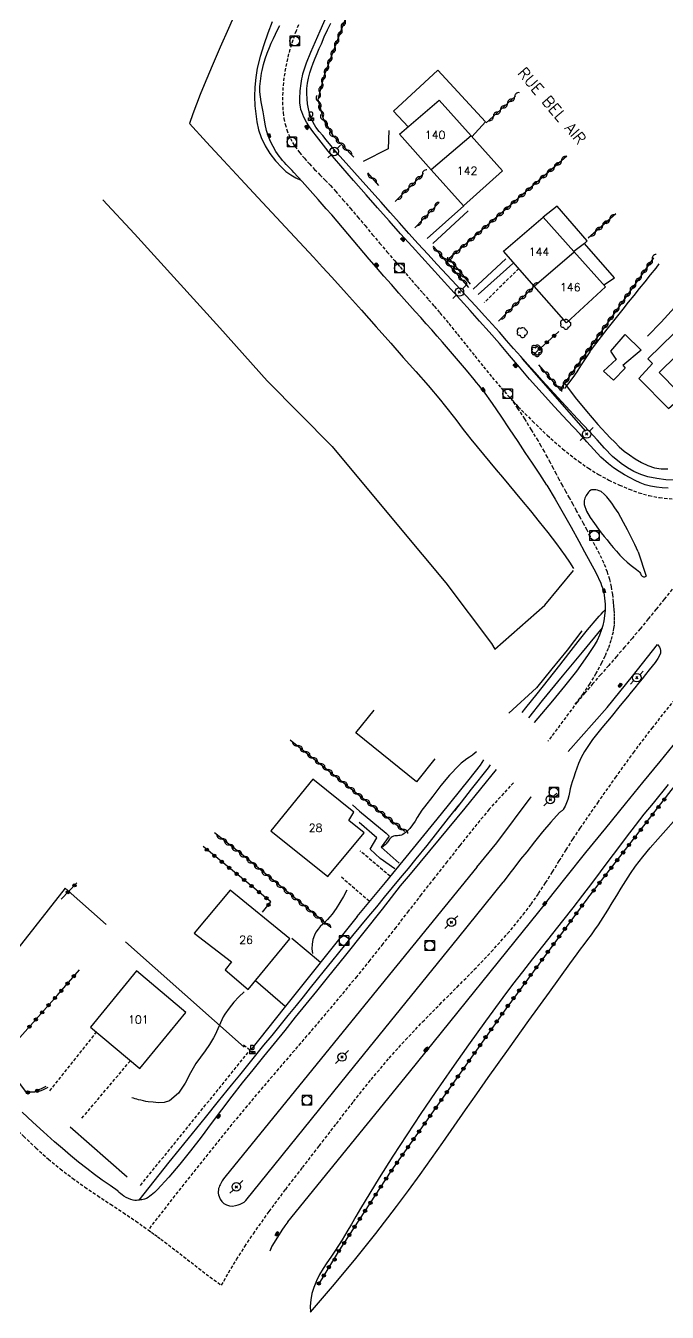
# Model space of a CAD drawing. Header units: millimetres. Extents: x 137000 to 138002, y 152999 to 154002.
# Drawn here: x 137240.4 to 137340.6, y 153391.9 to 153592.9 of the extents above; entities that cross this region are included whole.
import ezdxf
from ezdxf.enums import TextEntityAlignment as Align

# ---------------------------------------------------------------- set-up
doc = ezdxf.new("R2010")
doc.units = ezdxf.units.MM
doc.linetypes.add('DASHED', pattern=[0.75, 0.5, -0.25])
doc.layers.get('0').update_dxf_attribs({"linetype": 'CONTINUOUS'})
for name, color, linetype in [('W0001', 6, 'DASHED'), ('W0008', 7, 'CONTINUOUS'), ('W0014', 7, 'CONTINUOUS'), ('W0015', 2, 'CONTINUOUS'), ('W0017', 7, 'CONTINUOUS'), ('W0101', 7, 'CONTINUOUS'), ('W0104', 1, 'CONTINUOUS'), ('W0112', 1, 'DASHED'), ('W0211', 2, 'CONTINUOUS'), ('W0214', 2, 'CONTINUOUS'), ('W0300', 7, 'CONTINUOUS'), ('W0310', 3, 'CONTINUOUS'), ('W0323', 7, 'CONTINUOUS'), ('W0330', 7, 'CONTINUOUS'), ('W0401', 7, 'CONTINUOUS'), ('W0420', 7, 'CONTINUOUS'), ('W0438', 7, 'CONTINUOUS'), ('W0473', 7, 'CONTINUOUS'), ('W0989', 7, 'CONTINUOUS'), ('W0991', 7, 'CONTINUOUS'), ('W1102', 7, 'CONTINUOUS')]:
    doc.layers.add(name, color=color, linetype=linetype)
doc.styles.get("Standard").update_dxf_attribs({"font": 'romans.shx', "width": 0.85})

# ---------------------------------------------------------------- blocks, each defined once
blk = doc.blocks.new('T401')
for p, q in [((-0.3, 0.3), (0, 0.3)), ((-0.3, -0.25), (-0.3, 0.3)), ((-0.3, 0.15), (0, 0.15)), ((-0.3, 0), (0, 0)), ((0, 0.3), (0, -0.25)), ((-0.3, -0.15), (0, -0.15)), ((-0.3, -0.25), (-0.3, -0.3)), ((-0.3, -0.3), (0, -0.3)), ((0, -0.3), (0, -0.25))]:
    blk.add_line(p, q)
blk = doc.blocks.new('T473')
for p, q in [((-0.166667, 0.166667), (0.166667, -0.166667)), ((-0.166667, -0.166667), (0.166667, 0.166667)), ((0.500001, 0.500001), (1.000002, 1.000002)), ((-1.000002, -1.000002), (-0.500001, -0.500001))]:
    blk.add_line(p, q)
blk.add_ellipse((0, 0), major_axis=(0.471405, 0.471405), ratio=1, start_param=5.4977871438, end_param=11.780972451)
blk = doc.blocks.new('T420')
for p, q in [((0.75, 0.75), (-0.75, 0.75)), ((-0.75, 0.75), (-0.75, -0.75)), ((0.75, 0.75), (0.75, -0.75)), ((0.75, -0.75), (-0.75, -0.75))]:
    blk.add_line(p, q)
blk.add_ellipse((0, 0), major_axis=(-0.53, 0.53), ratio=1, start_param=3.926991, end_param=10.210176)
blk = doc.blocks.new('T438')
for p, q in [((-0.4, 0.2), (0.4, 0.2)), ((-0.4, -0.2), (-0.4, 0.2)), ((0.15, 1.1), (-0.3, 1.1)), ((-0.3, 1.1), (-0.3, 0.5)), ((-0.3, 0.5), (0.15, 0.5)), ((0.3, 0.65), (0.3, 0.95)), ((0.4, 0.2), (0.4, -0.2))]:
    blk.add_line(p, q)
at = {"flags": 128}
for points in [[(-0.4, -0.2), (0.4, 0.2)], [(0.4, -0.2), (-0.4, -0.2)]]:
    blk.add_lwpolyline(points, dxfattribs=at)
for centre, major_axis, start_param, end_param in [((0.15, 0.95), (0.106, -0.106), 0.785398, 2.356194), ((0.15, 0.65), (0.106, 0.106), 3.926991, 5.497787)]:
    blk.add_ellipse(centre, major_axis=major_axis, ratio=1, start_param=start_param, end_param=end_param)
blk = doc.blocks.new('T300')
for p, q in [((-0.8, 0.51), (-0.86, 0.34)), ((-0.86, 0.34), (-0.86, 0.17)), ((-0.86, 0.17), (-0.74, 0.06)), ((-0.69, 0.63), (-0.8, 0.51)), ((-0.8, -0.06), (-0.74, 0.06)), ((-0.74, 0.06), (-0.69, 0.11)), ((-0.57, 0.69), (-0.69, 0.63)), ((-0.46, 0.69), (-0.57, 0.69)), ((-0.29, 0.63), (-0.46, 0.69)), ((-0.29, 0.63), (-0.17, 0.74)), ((-0.23, 0.57), (-0.29, 0.63)), ((-0.17, 0.74), (-0.06, 0.8)), ((-0.06, 0.8), (0.06, 0.8)), ((0.06, 0.8), (0.23, 0.74)), ((0.23, 0.74), (0.34, 0.63)), ((0.34, 0.63), (0.4, 0.51)), ((0.46, 0.46), (0.34, 0.46)), ((0.4, 0.51), (0.4, 0.46)), ((0.57, 0.4), (0.46, 0.46)), ((0.57, 0.4), (0.69, 0.29)), ((0.69, 0.29), (0.74, 0.17)), ((0.74, 0.06), (0.69, -0.17)), ((0.74, 0.17), (0.74, 0.06)), ((-0.8, -0.17), (-0.8, -0.06)), ((-0.8, -0.23), (-0.8, -0.17)), ((-0.74, -0.34), (-0.8, -0.23)), ((-0.69, -0.4), (-0.74, -0.34)), ((-0.51, -0.46), (-0.69, -0.4)), ((-0.4, -0.46), (-0.51, -0.46)), ((-0.4, -0.46), (-0.34, -0.46)), ((-0.34, -0.46), (-0.34, -0.4)), ((-0.34, -0.51), (-0.34, -0.46)), ((-0.29, -0.63), (-0.34, -0.51)), ((-0.17, -0.74), (-0.29, -0.63)), ((-0.06, -0.8), (-0.17, -0.74)), ((0.06, -0.8), (-0.06, -0.8)), ((0.17, -0.74), (0.06, -0.8)), ((0.23, -0.69), (0.17, -0.74)), ((0.29, -0.46), (0.23, -0.46)), ((0.29, -0.63), (0.23, -0.69)), ((0.46, -0.4), (0.29, -0.46)), ((0.34, -0.51), (0.29, -0.63)), ((0.34, -0.51), (0.34, -0.46)), ((0.57, -0.34), (0.46, -0.4)), ((0.63, -0.29), (0.57, -0.34)), ((0.69, -0.17), (0.63, -0.29))]:
    blk.add_line(p, q)
blk = doc.blocks.new('t310o')
at = {"color": 0, "linetype": 'Continuous'}
for centre, start, end in [((-0.5, 0.38), 216.8699, 323.1304), ((0.5, -0.37), 36.8699, 143.1303)]:
    blk.add_arc(centre, 0.625, start, end, dxfattribs=at)
blk = doc.blocks.new('t323o')
at = {"color": 0, "linetype": 'Continuous'}
for radius in [0.25, 0.15]:
    blk.add_circle((0, 0), radius, dxfattribs=at)

msp = doc.modelspace()

# ---------------------------------------------------------------- linework, layer by layer
at = {"layer": 'W0001'}
for points in [[(137282.98, 153592.99), (137282.6, 153592.06), (137282.09, 153590.64), (137281.63, 153589.19), (137281.24, 153587.72), (137280.93, 153586.23), (137280.71, 153584.74), (137280.55, 153583.23), (137280.48, 153581.72), (137280.51, 153580.2), (137280.59, 153579.3), (137280.71, 153578.4), (137280.89, 153577.5), (137281.14, 153576.63), (137281.4, 153575.95), (137281.71, 153575.28), (137282.06, 153574.65), (137282.45, 153574.03), (137283.14, 153573.08), (137283.9, 153572.16), (137284.69, 153571.29), (137285.5, 153570.43), (137286.33, 153569.6), (137287.15, 153568.76), (137287.97, 153567.91), (137288.76, 153567.04), (137289.92, 153565.7), (137291.07, 153564.35), (137292.22, 153563), (137293.37, 153561.64), (137294.51, 153560.28), (137295.65, 153558.92), (137296.8, 153557.57), (137297.95, 153556.22), (137298.84, 153555.19), (137299.73, 153554.16), (137300.62, 153553.14), (137301.51, 153552.12), (137302.41, 153551.09), (137303.3, 153550.07), (137304.19, 153549.04), (137305.07, 153548.01), (137306.46, 153546.35), (137307.82, 153544.67), (137309.17, 153542.98), (137310.51, 153541.29), (137311.86, 153539.6), (137313.24, 153537.93), (137314.64, 153536.29), (137316.08, 153534.67)], [(137316.08, 153534.67), (137316.38, 153534.34), (137316.69, 153534.01), (137316.99, 153533.69), (137317.3, 153533.36), (137319.54, 153531.09), (137321.84, 153528.89), (137324.23, 153526.78), (137326.75, 153524.81), (137328.26, 153523.76), (137329.83, 153522.79), (137331.44, 153521.91), (137333.11, 153521.12), (137334.62, 153520.49), (137336.16, 153519.92), (137337.74, 153519.47), (137339.36, 153519.16), (137341.41, 153518.97)], [(137326.21, 153486.88), (137327.37, 153488.4), (137328.44, 153489.98), (137329.43, 153491.61), (137330.33, 153493.3), (137330.91, 153494.5), (137331.43, 153495.73), (137331.87, 153496.99), (137332.18, 153498.3), (137332.27, 153498.86), (137332.32, 153499.43), (137332.35, 153500), (137332.35, 153500.57), (137332.33, 153501.14), (137332.3, 153501.7), (137332.25, 153502.27), (137332.2, 153502.83), (137332.06, 153504.02), (137331.85, 153505.2), (137331.59, 153506.37), (137331.24, 153507.52), (137330.68, 153508.96), (137330.01, 153510.36), (137329.29, 153511.72), (137328.58, 153513.08), (137328.05, 153514.09), (137327.51, 153515.1), (137326.96, 153516.1), (137326.41, 153517.1), (137325.86, 153518.1), (137325.3, 153519.1), (137324.75, 153520.09), (137324.2, 153521.1), (137323.72, 153521.97), (137323.26, 153522.84), (137322.79, 153523.72), (137322.32, 153524.6), (137321.85, 153525.47), (137321.38, 153526.34), (137320.89, 153527.21), (137320.39, 153528.07), (137319.37, 153529.76), (137318.32, 153531.44), (137317.25, 153533.09), (137316.14, 153534.73)], [(137341.32, 153504.84), (137340.09, 153503.29), (137338.85, 153501.74), (137337.6, 153500.2), (137336.34, 153498.67), (137335.13, 153497.22), (137333.9, 153495.79), (137332.67, 153494.36), (137331.43, 153492.94), (137330.19, 153491.52), (137328.95, 153490.1), (137327.72, 153488.67), (137326.51, 153487.23)], [(137270.94, 153396.13), (137272.06, 153398.08), (137273.3, 153400.13), (137274.6, 153402.16), (137275.93, 153404.16), (137278.41, 153407.66), (137280.98, 153411.1), (137283.6, 153414.5), (137286.22, 153417.89), (137288.9, 153421.36), (137291.59, 153424.82), (137294.33, 153428.24), (137297.14, 153431.61), (137299.7, 153434.46), (137302.34, 153437.25), (137305.03, 153439.98), (137307.74, 153442.69), (137310.44, 153445.42), (137313.08, 153448.2), (137315.65, 153451.06), (137318.09, 153454.02), (137319.31, 153455.64), (137320.47, 153457.3), (137321.58, 153459), (137322.66, 153460.71), (137323.72, 153462.43), (137324.79, 153464.15), (137325.87, 153465.85), (137327, 153467.54), (137329.73, 153471.49), (137332.49, 153475.42), (137335.3, 153479.31), (137338.2, 153483.14), (137340.05, 153485.47), (137341.93, 153487.77)], [(137326.51, 153487.23), (137321.94, 153481.1)], [(137316.56, 153474.62), (137312.74, 153470.47), (137308.2, 153464.84), (137306.18, 153462.29), (137304.16, 153459.73), (137302.16, 153457.16), (137300.16, 153454.59), (137298.16, 153452.01), (137296.15, 153449.45), (137294.12, 153446.9), (137292.08, 153444.36), (137289.67, 153441.45), (137287.24, 153438.55), (137284.79, 153435.68), (137282.33, 153432.81), (137279.87, 153429.94), (137277.41, 153427.06), (137274.98, 153424.17), (137272.57, 153421.26), (137269.26, 153417.18), (137265.99, 153413.08), (137262.75, 153408.95), (137259.53, 153404.8)], [(137236.39, 153423.2), (137238.19, 153421.27), (137240.04, 153419.4), (137241.95, 153417.59), (137243.92, 153415.83), (137245.76, 153414.31), (137247.67, 153412.85), (137249.62, 153411.46), (137251.6, 153410.12), (137253.59, 153408.79), (137255.58, 153407.47), (137257.56, 153406.14), (137259.51, 153404.77)], [(137259.51, 153404.77), (137260, 153404.42), (137260.49, 153404.06), (137260.98, 153403.7), (137261.46, 153403.34), (137263.83, 153401.53), (137266.19, 153399.71), (137268.54, 153397.87), (137270.94, 153396.13)]]:
    msp.add_lwpolyline(points, dxfattribs=at)
at = {"layer": 'W0008'}
for points in [[(137319.08, 153537.65), (137317.52, 153539.52), (137315.95, 153541.38), (137314.36, 153543.22), (137312.76, 153545.06), (137311.27, 153546.74), (137309.77, 153548.41), (137308.27, 153550.08), (137306.75, 153551.73), (137305.24, 153553.39), (137303.73, 153555.05), (137302.22, 153556.71), (137300.72, 153558.38), (137298.92, 153560.39), (137297.12, 153562.41), (137295.33, 153564.43), (137293.55, 153566.46), (137291.57, 153568.72), (137289.58, 153570.97), (137287.63, 153573.26), (137285.77, 153575.62), (137285.23, 153576.34), (137284.72, 153577.07), (137284.23, 153577.82), (137283.8, 153578.61), (137283.63, 153579), (137283.48, 153579.4), (137283.36, 153579.8), (137283.27, 153580.22), (137283.21, 153580.75), (137283.19, 153581.28), (137283.2, 153581.8), (137283.23, 153582.33), (137283.26, 153582.71), (137283.29, 153583.09), (137283.33, 153583.47), (137283.38, 153583.84), (137283.43, 153584.22), (137283.5, 153584.6), (137283.58, 153584.97), (137283.67, 153585.34), (137284.23, 153587.07), (137284.91, 153588.76), (137285.66, 153590.42), (137286.38, 153592.08), (137288.08, 153595.99)], [(137321.77, 153521.12), (137320.66, 153522.83), (137319.53, 153524.53), (137318.4, 153526.22), (137317.27, 153527.91), (137315.94, 153529.9), (137314.62, 153531.9), (137313.28, 153533.88), (137311.88, 153535.82), (137311.53, 153536.27), (137311.16, 153536.71), (137310.79, 153537.15), (137310.42, 153537.59), (137309.2, 153539.06), (137307.97, 153540.52), (137306.74, 153541.98), (137305.49, 153543.43), (137304.65, 153544.4), (137303.79, 153545.36), (137302.94, 153546.32), (137302.08, 153547.28), (137301.22, 153548.23), (137300.36, 153549.19), (137299.5, 153550.15), (137298.65, 153551.11), (137297.48, 153552.44), (137296.32, 153553.76), (137295.16, 153555.09), (137294.01, 153556.42), (137293.17, 153557.4), (137292.33, 153558.39), (137291.5, 153559.37), (137290.67, 153560.36), (137289.83, 153561.35), (137289, 153562.33), (137288.16, 153563.32), (137287.32, 153564.29), (137286.06, 153565.71), (137284.8, 153567.12), (137283.54, 153568.53), (137282.27, 153569.94), (137281.98, 153570.26), (137281.68, 153570.57), (137281.38, 153570.88), (137281.07, 153571.19), (137280.78, 153571.51), (137280.49, 153571.84), (137280.21, 153572.17), (137279.95, 153572.52), (137279.46, 153573.25), (137279.01, 153574), (137278.62, 153574.78), (137278.28, 153575.58), (137277.99, 153576.52), (137277.78, 153577.49), (137277.62, 153578.46), (137277.45, 153579.42), (137277.3, 153580.19), (137277.14, 153580.96), (137277.02, 153581.75), (137276.95, 153582.54), (137276.95, 153582.96), (137276.96, 153583.38), (137276.98, 153583.8), (137277.02, 153584.22), (137277.07, 153584.64), (137277.13, 153585.06), (137277.21, 153585.48), (137277.29, 153585.89), (137277.51, 153586.8), (137277.79, 153587.7), (137278.11, 153588.58), (137278.44, 153589.45), (137278.73, 153590.16), (137279.05, 153590.86), (137279.37, 153591.56), (137279.71, 153592.25), (137280.05, 153592.93)], [(137321.77, 153521.12), (137323.06, 153518.94), (137324.32, 153516.75), (137325.56, 153514.55), (137326.77, 153512.33), (137327.67, 153510.71), (137328.56, 153509.1), (137329.42, 153507.45), (137330.19, 153505.77), (137330.33, 153505.42), (137330.46, 153505.07), (137330.58, 153504.7), (137330.66, 153504.33), (137330.79, 153503.43), (137330.86, 153502.51), (137330.86, 153501.6), (137330.8, 153500.68), (137330.68, 153499.92), (137330.51, 153499.16), (137330.28, 153498.42), (137330.01, 153497.69), (137329.61, 153496.85), (137329.14, 153496.04), (137328.64, 153495.26), (137328.12, 153494.49), (137326.38, 153492.07), (137324.55, 153489.73), (137322.67, 153487.42), (137319.77, 153484.04), (137319.77, 153484.04)], [(137321.75, 153456.06), (137324.81, 153459.88), (137327.88, 153463.7), (137330.96, 153467.51), (137334.04, 153471.32), (137336.75, 153474.64), (137339.47, 153477.95), (137342.19, 153481.26), (137344.92, 153484.57), (137345.71, 153485.54), (137346.51, 153486.5), (137347.31, 153487.46), (137348.11, 153488.42), (137348.91, 153489.38), (137349.71, 153490.34), (137350.5, 153491.31), (137351.29, 153492.27), (137354.82, 153496.64), (137358.33, 153501.03), (137361.81, 153505.44), (137365.28, 153509.86)], [(137339.07, 153496.21), (137339.22, 153496.01), (137339.35, 153495.79), (137339.45, 153495.55), (137339.51, 153495.3), (137339.53, 153495.14), (137339.52, 153494.99), (137339.5, 153494.84), (137339.45, 153494.69), (137339.12, 153494.02), (137338.68, 153493.41), (137338.2, 153492.84), (137337.74, 153492.27), (137337.19, 153491.55), (137336.64, 153490.85), (137336.07, 153490.15), (137335.51, 153489.45), (137334.94, 153488.76), (137334.37, 153488.06), (137333.8, 153487.37), (137333.24, 153486.67), (137331.8, 153484.91), (137330.34, 153483.18), (137328.92, 153481.39), (137327.63, 153479.52), (137327.37, 153479.05), (137327.13, 153478.57), (137326.91, 153478.09), (137326.7, 153477.6), (137326.43, 153476.9), (137326.19, 153476.19), (137325.96, 153475.47), (137325.72, 153474.76), (137325.56, 153474.22), (137325.43, 153473.67), (137325.31, 153473.12), (137325.18, 153472.57), (137325.04, 153472.02), (137324.85, 153471.47), (137324.62, 153470.94), (137324.33, 153470.44), (137324.28, 153470.36), (137324.21, 153470.29), (137324.13, 153470.23), (137324.06, 153470.17), (137323.98, 153470.12), (137323.9, 153470.07), (137323.83, 153470.01), (137323.76, 153469.95), (137322.4, 153468.48), (137321.11, 153466.96), (137319.86, 153465.4), (137318.62, 153463.84), (137317.68, 153462.66), (137316.76, 153461.48), (137315.85, 153460.28), (137314.96, 153459.07)], [(137325.12, 153479.52), (137325.12, 153479.52), (137331.18, 153486.37), (137335.13, 153491.27), (137339.07, 153496.19)], [(137313.84, 153476.69), (137313.84, 153476.69), (137308.94, 153470.64), (137304.97, 153465.83), (137303.45, 153463.99), (137301.92, 153462.16), (137300.4, 153460.32), (137298.88, 153458.49)], [(137310.83, 153461.45), (137313.95, 153465.22), (137319.33, 153472.42), (137319.33, 153472.42)], [(137310.83, 153461.45), (137293.32, 153439.95), (137271.45, 153413.03)], [(137298.88, 153458.49), (137296.03, 153454.89), (137293.17, 153451.29), (137290.31, 153447.71), (137287.44, 153444.12), (137285.79, 153442.07), (137284.13, 153440.02), (137282.48, 153437.98), (137280.82, 153435.93), (137279.16, 153433.89), (137277.5, 153431.84), (137275.85, 153429.79), (137274.2, 153427.74), (137272.55, 153425.64), (137270.94, 153423.52), (137269.35, 153421.38), (137267.75, 153419.25), (137266.12, 153417.13), (137264.45, 153415.04), (137262.72, 153413), (137260.92, 153411.03), (137260.7, 153410.81), (137260.47, 153410.6), (137260.23, 153410.4), (137259.98, 153410.21), (137259.74, 153410.03), (137259.48, 153409.85), (137259.22, 153409.69), (137258.93, 153409.56), (137258.73, 153409.5), (137258.53, 153409.46), (137258.32, 153409.44), (137258.11, 153409.42), (137257.88, 153409.4), (137257.65, 153409.38), (137257.41, 153409.37), (137257.17, 153409.4), (137256.78, 153409.51), (137256.41, 153409.66), (137256.05, 153409.85), (137255.7, 153410.06), (137255.45, 153410.23), (137255.22, 153410.42), (137254.99, 153410.62), (137254.78, 153410.84)], [(137274.74, 153409.35), (137290.67, 153429.08), (137308.01, 153450.5), (137314.96, 153459.07)], [(137321.75, 153456.06), (137300.26, 153429.39), (137281.28, 153406.05)], [(137254.8, 153410.84), (137253.56, 153411.69), (137252.33, 153412.55), (137251.12, 153413.44), (137249.92, 153414.35), (137248.63, 153415.36), (137247.36, 153416.41), (137246.11, 153417.47), (137244.87, 153418.55), (137243.17, 153420.07), (137241.47, 153421.61), (137239.82, 153423.18)], [(137271.45, 153413.03), (137271.25, 153412.74), (137271.07, 153412.45), (137270.9, 153412.14), (137270.74, 153411.83), (137270.65, 153411.63), (137270.57, 153411.43), (137270.5, 153411.22), (137270.46, 153411.01), (137270.44, 153410.75), (137270.44, 153410.49), (137270.48, 153410.23), (137270.57, 153409.98), (137270.76, 153409.59), (137271.01, 153409.22), (137271.33, 153408.9), (137271.71, 153408.66), (137272.18, 153408.53), (137272.65, 153408.5), (137273.12, 153408.56), (137273.56, 153408.67), (137273.89, 153408.78), (137274.19, 153408.93), (137274.48, 153409.12), (137274.74, 153409.35)], [(137281.3, 153406.05), (137280.83, 153405.41), (137280.39, 153404.74), (137279.98, 153404.05), (137279.98, 153404.05), (137278.83, 153402.25), (137278.83, 153402.25), (137278.5, 153401.44)]]:
    msp.add_lwpolyline(points, dxfattribs=at)
at = {"layer": 'W0014'}
for points in [[(137341.79, 153521.89), (137340.35, 153521.94), (137338.93, 153522.12), (137337.53, 153522.43), (137336.43, 153522.79), (137335.37, 153523.26), (137334.35, 153523.83), (137333.39, 153524.47), (137332.03, 153525.6), (137330.8, 153526.87), (137329.63, 153528.19), (137328.45, 153529.48), (137326.58, 153531.44), (137324.73, 153533.43), (137322.89, 153535.42), (137321.06, 153537.43), (137319.93, 153538.68), (137318.81, 153539.93), (137317.69, 153541.19), (137316.58, 153542.46), (137315.47, 153543.72), (137314.35, 153544.98), (137313.23, 153546.24), (137312.11, 153547.49), (137310.63, 153549.12), (137309.14, 153550.74), (137307.65, 153552.35), (137306.16, 153553.97), (137304.66, 153555.58), (137303.17, 153557.2), (137301.68, 153558.82), (137300.2, 153560.44), (137298.75, 153562.06), (137297.31, 153563.68), (137295.87, 153565.31), (137294.43, 153566.94), (137292.63, 153568.96), (137290.83, 153570.96), (137289.04, 153572.99), (137287.3, 153575.06), (137286.76, 153575.71), (137286.2, 153576.36), (137285.68, 153577.04), (137285.25, 153577.78), (137284.95, 153578.47), (137284.71, 153579.18), (137284.54, 153579.91), (137284.41, 153580.65), (137284.31, 153581.46), (137284.26, 153582.27), (137284.28, 153583.08), (137284.37, 153583.9), (137284.53, 153584.7), (137284.74, 153585.5), (137285, 153586.28), (137285.29, 153587.05), (137285.59, 153587.81), (137285.91, 153588.56), (137286.23, 153589.31), (137286.55, 153590.06), (137287.01, 153591.14), (137287.5, 153592.21), (137288.01, 153593.28)], [(137327.84, 153529.56), (137317.95, 153540.86)], [(137340.72, 153520.64), (137339.8, 153520.68), (137338.88, 153520.77), (137337.98, 153520.94), (137337.15, 153521.18), (137336.35, 153521.49), (137335.57, 153521.85), (137334.81, 153522.23), (137333.92, 153522.71), (137333.05, 153523.24), (137332.2, 153523.8), (137331.39, 153524.42), (137330.2, 153525.5), (137329.09, 153526.67), (137328.03, 153527.87), (137326.95, 153529.05), (137324.96, 153531.19), (137322.99, 153533.33), (137321.03, 153535.48), (137319.08, 153537.65)], [(137317.9, 153485.61), (137318.48, 153486.3), (137320.24, 153488.53), (137322.01, 153490.77), (137323.78, 153492.99), (137325.23, 153494.83), (137326.68, 153496.67), (137328.14, 153498.5), (137329.65, 153500.29), (137329.94, 153500.63), (137330.25, 153500.97), (137330.56, 153501.3), (137330.87, 153501.62)], [(137330.43, 153498.82), (137327.29, 153495.04), (137324.16, 153491.25), (137321.05, 153487.44), (137318.9, 153484.77)], [(137292.15, 153453.72), (137296.55, 153459.05), (137300.93, 153464.4), (137305.29, 153469.76), (137309.63, 153475.14), (137311.41, 153477.36), (137311.92, 153478.19)], [(137312.93, 153477.4), (137312.62, 153476.95), (137309.97, 153473.6), (137307.34, 153470.23)], [(137258.08, 153409.42), (137259.65, 153411.4), (137261.23, 153413.37), (137262.8, 153415.34), (137264.38, 153417.31), (137266.42, 153419.83), (137268.45, 153422.35), (137270.49, 153424.86), (137272.53, 153427.38), (137273.8, 153428.93), (137275.06, 153430.49), (137276.33, 153432.05), (137277.59, 153433.6), (137278.86, 153435.16), (137280.12, 153436.71), (137281.39, 153438.27), (137282.65, 153439.83), (137283.76, 153441.19), (137284.86, 153442.56), (137285.96, 153443.93), (137287.06, 153445.3), (137288.17, 153446.67), (137289.27, 153448.04), (137290.38, 153449.4), (137291.49, 153450.77), (137292.72, 153452.27), (137293.95, 153453.76), (137295.19, 153455.26), (137296.43, 153456.75), (137297.67, 153458.24), (137298.9, 153459.74), (137300.14, 153461.24), (137301.36, 153462.74), (137303.06, 153464.84), (137304.75, 153466.95), (137306.43, 153469.06), (137308.1, 153471.18)], [(137292.15, 153453.72), (137280.73, 153439.45), (137275.51, 153432.9)]]:
    msp.add_lwpolyline(points, dxfattribs=at)
at = {"layer": 'W0015'}
for points in [[(137336.02, 153510.67), (137335.51, 153511.85), (137334.95, 153513), (137334.37, 153514.13), (137333.76, 153515.26), (137333.33, 153516.04), (137332.89, 153516.81), (137332.41, 153517.57), (137331.9, 153518.3), (137331.54, 153518.78), (137331.16, 153519.27), (137330.73, 153519.72), (137330.23, 153520.09), (137329.96, 153520.22), (137329.68, 153520.3), (137329.4, 153520.35), (137329.11, 153520.38), (137328.99, 153520.38), (137328.87, 153520.38), (137328.74, 153520.36), (137328.62, 153520.32), (137328.43, 153520.19), (137328.28, 153520.02), (137328.16, 153519.83), (137328.04, 153519.65), (137327.92, 153519.47), (137327.81, 153519.28), (137327.72, 153519.07), (137327.65, 153518.86), (137327.61, 153518.67), (137327.58, 153518.48), (137327.58, 153518.28), (137327.61, 153518.09), (137327.99, 153517.02), (137328.55, 153516.05), (137329.19, 153515.14), (137329.83, 153514.25), (137330.25, 153513.66), (137330.7, 153513.1), (137331.17, 153512.54), (137331.63, 153511.99), (137332.14, 153511.38), (137332.64, 153510.77), (137333.17, 153510.18), (137333.72, 153509.61), (137334.32, 153509.07), (137334.94, 153508.55), (137335.58, 153508.06), (137336.22, 153507.58), (137336.32, 153507.47), (137336.38, 153507.32), (137336.43, 153507.17), (137336.5, 153507.05), (137336.65, 153506.91), (137336.85, 153506.8), (137337.08, 153506.78), (137337.31, 153506.88)], [(137336.02, 153510.67), (137337.31, 153506.88)]]:
    msp.add_lwpolyline(points, dxfattribs=at)
at = {"layer": 'W0017'}
for points in [[(137297.11, 153576.53), (137296.99, 153573.65), (137293.07, 153571.66)], [(137303.09, 153559.61), (137308.78, 153564.74)], [(137303.98, 153558.84), (137309.47, 153563.95)], [(137310.25, 153551.72), (137315.38, 153556.48)], [(137316.48, 153555.71), (137311.03, 153550.88)], [(137291.42, 153471.18), (137292.51, 153470.16), (137296.65, 153466.75), (137297.15, 153466.28), (137295.91, 153464.54), (137298.71, 153462.07)], [(137298.02, 153461.19), (137295.72, 153462.76), (137294.19, 153464.25), (137295.2, 153465.99), (137292.48, 153468.43)], [(137281.92, 153450.34), (137286.44, 153446.59)], [(137280.9, 153439.67), (137276.28, 153443.67)]]:
    msp.add_lwpolyline(points, dxfattribs=at)
at = {"layer": 'W0101'}
for points in [[(137303.7, 153570.36), (137298.74, 153575.91), (137304.93, 153581.27), (137309.93, 153575.69)], [(137309.93, 153575.69), (137314.83, 153570.23)], [(137314.83, 153570.23), (137308.73, 153564.72), (137303.7, 153570.36)], [(137319.8, 153552.21), (137315, 153557.67), (137321.2, 153562.95), (137326.01, 153557.59)], [(137326.01, 153557.59), (137330.95, 153552.08)], [(137324.86, 153546.45), (137319.8, 153552.21)], [(137330.95, 153552.08), (137324.86, 153546.45)], [(137350.39, 153538.09), (137345.1, 153532.81), (137339.34, 153538.68), (137344.71, 153544)], [(137304.27, 153478.33), (137301.41, 153474.78), (137291.91, 153482.41), (137294.78, 153485.96)]]:
    msp.add_lwpolyline(points, dxfattribs=at)
for points in [[(137287.56, 153459.98), (137293.22, 153466.78), (137290.82, 153468.74), (137291.64, 153470), (137285.22, 153475.16), (137278.68, 153467.13)], [(137281.63, 153450.23), (137272.3, 153457.83), (137266.7, 153451.12), (137272.52, 153446.64), (137271.52, 153445.41), (137275.11, 153442.3)], [(137250.51, 153436.46), (137258.19, 153429.99), (137265.4, 153438.73), (137257.68, 153445.22)]]:
    msp.add_lwpolyline(points, close=True, dxfattribs=at)
at = {"layer": 'W0104'}
for points in [[(137300.11, 153577.1), (137297.82, 153579.55), (137304.73, 153585.91), (137312.21, 153577.84), (137310.07, 153575.54)], [(137330.65, 153552.41), (137332.36, 153553.48), (137327.66, 153558.88), (137328.09, 153559.27), (137323.38, 153564.71), (137321.2, 153562.95)], [(137327.66, 153558.88), (137326.01, 153557.59)], [(137354.4, 153544.58), (137356.73, 153546.69), (137351.08, 153552.74), (137348.54, 153550.2), (137347.86, 153550.87), (137337.57, 153540.82), (137338.25, 153540.1), (137338.25, 153540.12), (137336.14, 153537.78), (137340.75, 153533.06), (137342.95, 153535)]]:
    msp.add_lwpolyline(points, dxfattribs=at)
msp.add_lwpolyline([(137336.48, 153542.17), (137333.64, 153539.81), (137333.67, 153539.81), (137334.02, 153539.36), (137332.18, 153537.49), (137330.61, 153538.9), (137332.64, 153540.81), (137332.61, 153540.81), (137331.75, 153542.04), (137333.98, 153544.63)], close=True, dxfattribs=at)
at = {"layer": 'W0112'}
for points in [[(137317.4, 153554.94), (137312, 153549.64)], [(137297.28, 153460.01), (137292.62, 153463.95)], [(137289.67, 153459.91), (137294.06, 153456.13)], [(137251.4, 153435.71), (137244.1, 153426.48)], [(137275.39, 153432.83), (137274.32, 153433.68)], [(137258.3, 153411.72), (137275.41, 153432.84)], [(137249.15, 153422.2), (137256.74, 153431.21)]]:
    msp.add_lwpolyline(points, dxfattribs=at)
at = {"layer": 'W0211'}
for points in [[(137273.34, 153595.4), (137272.05, 153592.46), (137270.75, 153589.53), (137269.47, 153586.59), (137268.23, 153583.64), (137267.63, 153582.13), (137267.05, 153580.63), (137266.48, 153579.11), (137265.93, 153577.59)], [(137265.93, 153577.59), (137268.61, 153574.7), (137271.28, 153571.81), (137273.96, 153568.92), (137276.63, 153566.03), (137278.07, 153564.48), (137279.52, 153562.93), (137280.97, 153561.38), (137282.42, 153559.83), (137283.86, 153558.28), (137285.3, 153556.73), (137286.74, 153555.17), (137288.17, 153553.61), (137290.5, 153551.04), (137292.81, 153548.45), (137295.11, 153545.86), (137297.4, 153543.26), (137299.35, 153541.06), (137301.31, 153538.86), (137303.25, 153536.65), (137305.14, 153534.4), (137305.75, 153533.64), (137306.35, 153532.88), (137306.95, 153532.12), (137307.53, 153531.34), (137308.12, 153530.57), (137308.71, 153529.8), (137309.3, 153529.04), (137309.9, 153528.28), (137310.88, 153527.08), (137311.87, 153525.89), (137312.86, 153524.7), (137313.85, 153523.52), (137314.85, 153522.34), (137315.85, 153521.15), (137316.84, 153519.97), (137317.82, 153518.77), (137319.2, 153517.08), (137320.57, 153515.39), (137321.93, 153513.69), (137323.26, 153511.96), (137323.95, 153511.01), (137324.63, 153510.05), (137325.29, 153509.09), (137325.93, 153508.11)], [(137339.26, 153555.66), (137338.77, 153555.02), (137337.93, 153553.94), (137337.07, 153552.87), (137336.21, 153551.81), (137335.35, 153550.74), (137334.49, 153549.68), (137333.64, 153548.6), (137332.39, 153547.03), (137331.12, 153545.46), (137329.88, 153543.88), (137328.68, 153542.27), (137328.47, 153541.95), (137328.26, 153541.64), (137328.06, 153541.32), (137327.86, 153541), (137327.66, 153540.68), (137327.46, 153540.35), (137327.26, 153540.04), (137327.05, 153539.72), (137326.43, 153538.83), (137325.81, 153537.94), (137325.17, 153537.06), (137324.52, 153536.19)], [(137327.25, 153498.36), (137324.93, 153495.35), (137322.56, 153492.39), (137320.13, 153489.46), (137315.83, 153485.5), (137315.83, 153485.5), (137315.83, 153485.5)], [(137310.79, 153479.43), (137310.57, 153479.27), (137310.14, 153478.95), (137309.69, 153478.64), (137309.25, 153478.33), (137308.82, 153478.01), (137308.4, 153477.67), (137308, 153477.31), (137306.55, 153475.79), (137305.22, 153474.17), (137303.95, 153472.51), (137302.66, 153470.87), (137302.26, 153470.32), (137301.89, 153469.75), (137301.54, 153469.17), (137301.18, 153468.6), (137300.79, 153468.02), (137300.35, 153467.47), (137299.86, 153466.97), (137299.29, 153466.55), (137299.09, 153466.45), (137298.88, 153466.39), (137298.66, 153466.36), (137298.45, 153466.34), (137298.23, 153466.33), (137298.02, 153466.3), (137297.8, 153466.25), (137297.6, 153466.16), (137297.45, 153466.05), (137297.32, 153465.93), (137297.2, 153465.79), (137297.09, 153465.65), (137296.99, 153465.51), (137296.89, 153465.36), (137296.78, 153465.22), (137296.67, 153465.1), (137296.5, 153464.93), (137296.33, 153464.78), (137296.15, 153464.63), (137295.97, 153464.48)], [(137340.71, 153474.36), (137338.37, 153471.45), (137336.94, 153469.7), (137335.54, 153467.92), (137334.16, 153466.12), (137332.8, 153464.31), (137331.45, 153462.5), (137330.1, 153460.68), (137328.74, 153458.87), (137327.36, 153457.08), (137325.81, 153455.07), (137324.24, 153453.07), (137322.67, 153451.08), (137321.1, 153449.09), (137319.53, 153447.09), (137317.97, 153445.09), (137316.42, 153443.08), (137314.89, 153441.05), (137312.19, 153437.39), (137309.53, 153433.7), (137306.91, 153429.99), (137304.32, 153426.25), (137302.08, 153422.95), (137299.88, 153419.63), (137297.71, 153416.28), (137295.58, 153412.91), (137294.84, 153411.71), (137294.11, 153410.51), (137293.39, 153409.3), (137292.67, 153408.09), (137291.96, 153406.87), (137291.25, 153405.66), (137290.54, 153404.45), (137289.82, 153403.23), (137289.24, 153402.32), (137288.64, 153401.42), (137288.02, 153400.53), (137287.41, 153399.64), (137286.81, 153398.72), (137286.26, 153397.78), (137285.77, 153396.8), (137285.36, 153395.78), (137285.08, 153394.83), (137284.9, 153393.86), (137284.82, 153392.88), (137284.84, 153391.9)], [(137290.52, 153457.84), (137290, 153456.87), (137289.45, 153455.92), (137288.85, 153454.99), (137288.23, 153454.08), (137287.89, 153453.66), (137287.53, 153453.27), (137287.15, 153452.9), (137286.76, 153452.54), (137286.38, 153452.16), (137286.03, 153451.75), (137285.71, 153451.3), (137285.46, 153450.81), (137285.22, 153450.13), (137285.09, 153449.42), (137285.06, 153448.69), (137285.14, 153447.97)], [(137274.49, 153441.98), (137273.65, 153441.18), (137272.87, 153440.33), (137272.15, 153439.43), (137271.49, 153438.48), (137271.22, 153438.04), (137270.99, 153437.58), (137270.77, 153437.12), (137270.57, 153436.65), (137270.38, 153436.17), (137270.18, 153435.7), (137269.96, 153435.24), (137269.72, 153434.79), (137269.07, 153433.75), (137268.38, 153432.74), (137267.67, 153431.76), (137266.96, 153430.76), (137266.11, 153429.3), (137265.3, 153427.67), (137264.25, 153426.11), (137262.81, 153424.94), (137261.99, 153424.65), (137261.13, 153424.61), (137260.3, 153424.7), (137259.51, 153424.78), (137259.12, 153424.83), (137258.75, 153424.91), (137258.37, 153425.01), (137258, 153425.1), (137257.74, 153425.17), (137257.48, 153425.25), (137257.21, 153425.33), (137256.95, 153425.41)], [(137243.83, 153427.03), (137243.43, 153426.8), (137243, 153426.6), (137242.56, 153426.45), (137242.11, 153426.33), (137241.79, 153426.28), (137241.47, 153426.26), (137241.15, 153426.27), (137240.83, 153426.3), (137240.2, 153426.42)]]:
    msp.add_lwpolyline(points, dxfattribs=at)
at = {"layer": 'W0214'}
for points in [[(137278.88, 153593.47), (137278.19, 153591.7), (137277.54, 153589.91), (137276.97, 153588.09), (137276.54, 153586.23), (137276.31, 153584.77), (137276.17, 153583.3), (137276.13, 153581.82), (137276.18, 153580.34), (137276.29, 153579.09), (137276.46, 153577.85), (137276.73, 153576.61), (137277.15, 153575.42), (137277.77, 153574.13), (137278.52, 153572.92), (137279.38, 153571.78), (137280.35, 153570.73), (137281.02, 153570.12), (137281.76, 153569.58), (137282.54, 153569.12), (137283.36, 153568.73)], [(137337.5, 153544.39), (137339.64, 153546.59), (137341.72, 153548.85)], [(137284.84, 153391.9), (137288.31, 153395.95), (137291.71, 153400.06), (137295.04, 153404.22), (137298.3, 153408.44), (137300.16, 153410.91), (137301.97, 153413.4), (137303.76, 153415.91), (137305.53, 153418.44), (137307.29, 153420.97), (137309.05, 153423.5), (137310.82, 153426.03), (137312.6, 153428.55), (137315.78, 153433), (137318.97, 153437.46), (137322.16, 153441.91), (137325.37, 153446.35), (137325.92, 153447.11), (137326.49, 153447.87), (137327.05, 153448.62), (137327.62, 153449.37), (137328.18, 153450.12), (137328.74, 153450.88), (137329.28, 153451.65), (137329.82, 153452.42), (137330.57, 153453.55), (137331.29, 153454.7), (137331.99, 153455.85), (137332.69, 153457.01), (137333.39, 153458.17), (137334.11, 153459.32), (137334.85, 153460.46), (137335.62, 153461.57), (137336.74, 153463.03), (137337.91, 153464.45), (137339.12, 153465.83), (137340.35, 153467.19), (137341.57, 153468.56)]]:
    msp.add_lwpolyline(points, dxfattribs=at)
at = {"layer": 'W0300'}
for points in [[(137324.51, 153537.03), (137326.19, 153534.81), (137327.94, 153532.65), (137329.76, 153530.56), (137331.66, 153528.52), (137332.37, 153527.8), (137333.09, 153527.1), (137333.86, 153526.43), (137334.67, 153525.82), (137335.59, 153525.22), (137336.54, 153524.66), (137337.54, 153524.19), (137338.59, 153523.83), (137338.93, 153523.75), (137339.27, 153523.71), (137339.62, 153523.68), (137339.97, 153523.67), (137340.32, 153523.67), (137340.66, 153523.67)], [(137246.52, 153458.15), (137231.71, 153439.29)], [(137252.93, 153452.46), (137246.52, 153458.15)], [(137274.48, 153433.33), (137255.96, 153449.77)], [(137247.31, 153420.87), (137256.2, 153413.06)]]:
    msp.add_lwpolyline(points, dxfattribs=at)
at = {"layer": 'W0310'}
for points in [[(137319.68, 153598.53), (137296.7, 153608.42), (137290.93, 153595.65), (137286.96, 153585), (137286.01, 153581.37), (137286.9, 153578.19), (137288.34, 153575.73), (137291.64, 153572.35)], [(137316.88, 153581.87), (137312.3, 153577.7)], [(137324.89, 153572.49), (137306.47, 153556.46), (137306.55, 153556.39), (137309.78, 153552.5)], [(137293.75, 153569.88), (137295.49, 153567.94)], [(137298.08, 153565.41), (137302.49, 153569.79)], [(137304.97, 153565.27), (137301.13, 153561.31)], [(137332.56, 153563.5), (137328.24, 153559.7)], [(137309.6, 153551.97), (137304.15, 153558.3)], [(137338.45, 153556.61), (137336.77, 153554.23), (137324.18, 153536.51), (137323.87, 153536.04), (137320.53, 153539.92)], [(137319.8, 153552.21), (137314.24, 153546.74)], [(137281.66, 153481.33), (137286.65, 153477.33), (137294.6, 153470.95), (137299.61, 153467.04)], [(137287.87, 153452.1), (137283.17, 153455.96), (137274.33, 153463.23), (137269.84, 153466.81)]]:
    msp.add_lwpolyline(points, dxfattribs=at)
at = {"layer": 'W0323'}
for points in [[(137323.63, 153545.09), (137319.56, 153541.41)], [(137328.16, 153456.61), (137341.2, 153473.39), (137348.87, 153482.68), (137350.91, 153484.87), (137362.63, 153489.21)], [(137277.35, 153454.38), (137278.67, 153456.03), (137268.07, 153464.64)], [(137248.34, 153458.96), (137245.91, 153456.43)], [(137328.16, 153456.63), (137315.34, 153439.32), (137307.99, 153428.88), (137297.42, 153413.93), (137289.18, 153401.32), (137286.04, 153396.19)], [(137243.52, 153427.16), (137241.81, 153426.33), (137240.49, 153426.23), (137236.53, 153431.56), (137245.3, 153441.4), (137248.76, 153445.39)]]:
    msp.add_lwpolyline(points, dxfattribs=at)
at = {"layer": 'W0330'}
for points in [[(137252.41, 153565.68), (137257.38, 153560.37), (137270.7, 153545.66), (137278.1, 153537.42), (137288.23, 153527.13), (137298.58, 153514.7), (137305.97, 153505.87), (137313.15, 153496.35), (137313.65, 153495.48)], [(137313.65, 153495.51), (137321.45, 153502.38), (137325.93, 153507.77)]]:
    msp.add_lwpolyline(points, dxfattribs=at)
at = {"layer": 'W1102'}
for points in [[(137309.93, 153575.69), (137303.7, 153570.36)], [(137319.81, 153552.19), (137326.05, 153557.55)]]:
    msp.add_lwpolyline(points, dxfattribs=at)

# ---------------------------------------------------------------- block references
at = {"layer": 'W0300'}
for p in [(137324.75, 153546.21), (137317.98, 153544.93), (137320.25, 153541.94), (137320.25, 153542.23)]:
    msp.add_blockref('T300', p, dxfattribs=at)
at = {"layer": 'W0310'}
for p, rotation in [((137290.24, 153593.78), 249.5436487580314), ((137289.71, 153592.38), 249.5436487580314), ((137288.67, 153589.56), 249.5436487580314), ((137289.19, 153590.97), 249.5436487580314), ((137288.14, 153588.16), 249.5436487580314), ((137287.09, 153585.35), 249.5436487580314), ((137287.62, 153586.75), 249.5436487580314), ((137286.68, 153583.91), 255.2260993019005), ((137286.29, 153582.46), 255.2260993019005), ((137316.74, 153581.74), 222.2982502018985), ((137286.11, 153581.01), 285.7383466331036), ((137286.51, 153579.57), 285.7383466331036), ((137314.52, 153579.72), 222.2982502018985), ((137315.63, 153580.73), 222.2982502018985), ((137286.94, 153578.13), 300.4042856896694), ((137313.41, 153578.71), 222.2982502018985), ((137287.7, 153576.84), 300.4042856896694), ((137288.5, 153575.57), 314.2793363777116), ((137289.55, 153574.5), 314.2793363777116), ((137290.59, 153573.43), 314.2793363777116), ((137324.07, 153571.78), 221.0332948741046), ((137302.34, 153569.64), 44.75879721023947), ((137321.81, 153569.81), 221.0332948741046), ((137322.94, 153570.79), 221.0332948741046), ((137294.49, 153569.06), 311.9235451030465), ((137300.21, 153567.53), 44.75879721023947), ((137301.27, 153568.58), 44.75879721023947), ((137319.55, 153567.84), 221.0332948741046), ((137320.68, 153568.82), 221.0332948741046), ((137299.14, 153566.47), 44.75879721023947), ((137317.28, 153565.87), 221.0332948741046), ((137318.42, 153566.86), 221.0332948741046), ((137303.22, 153563.47), 225.8965513822222), ((137304.26, 153564.55), 225.8965513822222), ((137315.02, 153563.9), 221.0332948741046), ((137316.15, 153564.89), 221.0332948741046), ((137302.17, 153562.39), 225.8965513822222), ((137312.76, 153561.93), 221.0332948741046), ((137313.89, 153562.92), 221.0332948741046), ((137330.49, 153561.68), 221.3223672095076), ((137331.62, 153562.68), 221.3223672095076), ((137310.5, 153559.96), 221.0332948741046), ((137311.63, 153560.95), 221.0332948741046), ((137329.37, 153560.69), 221.3223672095076), ((137304.71, 153557.66), 130.7085467491179), ((137308.23, 153557.99), 221.0332948741046), ((137309.36, 153558.98), 221.0332948741046), ((137305.68, 153556.52), 130.7085467491179), ((137306.66, 153555.38), 130.7085467491179), ((137306.91, 153555.97), 309.654647955462), ((137307.1, 153557.01), 221.0332948741046), ((137337.39, 153555.11), 234.8857347658661), ((137338.26, 153556.33), 234.8857347658661), ((137307.64, 153554.24), 130.7085467491179), ((137307.86, 153554.81), 309.654647955462), ((137308.62, 153553.11), 130.7085467491179), ((137308.82, 153553.66), 309.654647955462), ((137336.53, 153553.88), 234.5971730566016), ((137319.58, 153552), 224.548125331614), ((137334.79, 153551.44), 234.5971730566016), ((137335.66, 153552.66), 234.5971730566016), ((137317.44, 153549.9), 224.548125331614), ((137318.51, 153550.95), 224.548125331614), ((137333.92, 153550.21), 234.5971730566016), ((137315.3, 153547.79), 224.548125331614), ((137316.37, 153548.85), 224.548125331614), ((137332.18, 153547.77), 234.5971730566016), ((137333.05, 153548.99), 234.5971730566016), ((137330.45, 153545.32), 234.5971730566016), ((137331.31, 153546.54), 234.5971730566016), ((137329.58, 153544.1), 234.5971730566016), ((137327.84, 153541.65), 234.5971730566016), ((137328.71, 153542.88), 234.5971730566016), ((137326.1, 153539.21), 234.5971730566016), ((137326.97, 153540.43), 234.5971730566016), ((137321.51, 153538.78), 130.6680446227736), ((137322.49, 153537.64), 130.6680446227736), ((137325.23, 153537.99), 234.5971730566016), ((137323.47, 153536.51), 130.6680446227736), ((137324.36, 153536.76), 234.5971730566016), ((137282.83, 153480.39), 321.2802418415582), ((137284, 153479.45), 321.2802418415582), ((137285.17, 153478.51), 321.2802418415582), ((137286.34, 153477.58), 321.2802418415582), ((137287.51, 153476.64), 321.2374687649356), ((137288.68, 153475.7), 321.2374687649356), ((137289.85, 153474.76), 321.2374687649356), ((137291.02, 153473.82), 321.2374687649356), ((137292.19, 153472.88), 321.2374687649356), ((137293.36, 153471.94), 321.2374687649356), ((137294.53, 153471), 321.2374687649356), ((137295.71, 153470.08), 322.0696581248625), ((137296.89, 153469.16), 322.0696581248625), ((137298.08, 153468.23), 322.0696581248625), ((137299.26, 153467.31), 322.0696581248625), ((137271.01, 153465.87), 141.5131335070501), ((137272.18, 153464.94), 141.5131335070501), ((137273.36, 153464), 141.5131335070501), ((137274.53, 153463.07), 140.5639415314563), ((137275.69, 153462.12), 140.5639415314563), ((137276.85, 153461.16), 140.5639415314563), ((137278.01, 153460.21), 140.5639415314563), ((137279.16, 153459.26), 140.5639415314563), ((137280.32, 153458.3), 140.5639415314563), ((137281.48, 153457.35), 140.5639415314563), ((137282.64, 153456.4), 140.5639415314563), ((137283.8, 153455.45), 140.5549038686195), ((137284.96, 153454.49), 140.5549038686195), ((137286.11, 153453.54), 140.5549038686195), ((137287.27, 153452.59), 140.5549038686195)]:
    msp.add_blockref('t310o', p, dxfattribs=dict(at, rotation=rotation))
at = {"layer": 'W0323'}
for p, rotation in [((137322.9, 153544.42), 222.0841661386114), ((137320.67, 153542.41), 222.0841661386114), ((137321.78, 153543.42), 222.0841661386114), ((137340.13, 153472), 52.14180289089562), ((137338.29, 153469.63), 52.14180289089562), ((137339.21, 153470.82), 52.14180289089562), ((137336.45, 153467.26), 52.14180289089562), ((137337.37, 153468.45), 52.14180289089562), ((137335.53, 153466.08), 52.14180289089562), ((137268.66, 153464.16), 140.9014986781589), ((137269.83, 153463.21), 140.9014986781589), ((137333.68, 153463.71), 52.14180289089562), ((137334.6, 153464.9), 52.14180289089562), ((137270.99, 153462.27), 140.9014986781589), ((137272.15, 153461.32), 140.9014986781589), ((137331.84, 153461.34), 52.14180289089562), ((137332.76, 153462.53), 52.14180289089562), ((137273.32, 153460.38), 140.9014986781589), ((137274.48, 153459.43), 140.9014986781589), ((137330.92, 153460.16), 52.14180289089562), ((137246.95, 153457.51), 226.041698812457), ((137247.99, 153458.59), 226.041698812457), ((137275.65, 153458.48), 140.9014986781589), ((137276.81, 153457.54), 140.9014986781589), ((137329.08, 153457.79), 52.14180289089562), ((137330, 153458.97), 52.14180289089562), ((137277.97, 153456.59), 140.9014986781589), ((137278.29, 153455.55), 51.50562664551806), ((137327.27, 153455.43), 233.4747856565807), ((137326.38, 153454.22), 233.4747856565807), ((137324.59, 153451.81), 233.4747856565807), ((137325.49, 153453.02), 233.4747856565807), ((137322.81, 153449.4), 233.4747856565807), ((137323.7, 153450.61), 233.4747856565807), ((137321.91, 153448.2), 233.4747856565807), ((137320.13, 153445.79), 233.4747856565807), ((137321.02, 153446.99), 233.4747856565807), ((137246.91, 153443.26), 49.12553957280201), ((137247.89, 153444.39), 49.12553957280201), ((137318.34, 153443.37), 233.4747856565807), ((137319.24, 153444.58), 233.4747856565807), ((137245.93, 153442.12), 49.12553957280201), ((137317.45, 153442.17), 233.4747856565807), ((137243.94, 153439.87), 48.28303183801279), ((137244.94, 153440.99), 48.28303183801279), ((137315.67, 153439.76), 233.4747856565807), ((137316.56, 153440.96), 233.4747856565807), ((137241.95, 153437.63), 48.28303183801279), ((137242.94, 153438.75), 48.28303183801279), ((137313.93, 153437.31), 234.8388989685145), ((137314.79, 153438.54), 234.8388989685145), ((137240.95, 153436.52), 48.28303183801279), ((137313.06, 153436.09), 234.8388989685145), ((137311.34, 153433.63), 234.8388989685145), ((137312.2, 153434.86), 234.8388989685145), ((137309.61, 153431.18), 234.8388989685145), ((137310.47, 153432.41), 234.8388989685145), ((137308.74, 153429.96), 234.8388989685145), ((137307.01, 153427.5), 234.7511302403511), ((137307.88, 153428.73), 234.7511302403511), ((137240.71, 153426.24), 184.4981195629424), ((137242.17, 153426.5), 205.956982008076), ((137305.28, 153425.05), 234.7511302403511), ((137306.15, 153426.28), 234.7511302403511), ((137304.42, 153423.83), 234.7511302403511), ((137302.69, 153421.38), 234.7511302403511), ((137303.55, 153422.6), 234.7511302403511), ((137301.82, 153420.15), 234.7511302403511), ((137300.09, 153417.7), 234.7511302403511), ((137300.95, 153418.93), 234.7511302403511), ((137298.36, 153415.25), 234.7511302403511), ((137299.22, 153416.48), 234.7511302403511), ((137297.49, 153414.03), 234.7511302403511), ((137295.85, 153411.52), 236.8269997876709), ((137296.67, 153412.78), 236.8269997876709), ((137294.21, 153409.01), 236.8269997876709), ((137295.03, 153410.27), 236.8269997876709), ((137293.38, 153407.75), 236.8269997876709), ((137291.74, 153405.24), 236.8269997876709), ((137292.56, 153406.5), 236.8269997876709), ((137290.92, 153403.99), 236.8269997876709), ((137289.28, 153401.48), 236.8269997876709), ((137290.1, 153402.73), 236.8269997876709), ((137287.72, 153398.94), 244.8389517753406), ((137288.62, 153400.13), 244.8389517753406), ((137286.94, 153397.66), 244.8389517753406), ((137286.16, 153396.39), 244.8389517753406)]:
    msp.add_blockref('t323o', p, dxfattribs=dict(at, rotation=rotation))
at = {"layer": 'W0401'}
for p, rotation in [((137284.38, 153577.1), 33.68943361031167), ((137278.53, 153575.76), 19.7396191740177), ((137299.36, 153559.55), 41.82582815719766), ((137295.29, 153555.6), 40.98448545523549), ((137316.95, 153539.86), 40.18677400169135), ((137311.93, 153536.11), 37.51942120626129), ((137330.55, 153504.56), 193.6629551425754), ((137333.34, 153489.76), 321.1911041926085), ((137321.32, 153455.81), 141.1406035951183), ((137302.72, 153432.96), 141.1406035951183), ((137302.89, 153433.06), 141.1406035951183), ((137270.36, 153422.59), 143.2535635959967), ((137279.49, 153404.22), 151.2902100602439)]:
    msp.add_blockref('T401', p, dxfattribs=dict(at, rotation=rotation))
at = {"layer": 'W0420'}
for p in [(137282.38, 153590.49), (137281.94, 153574.71), (137298.73, 153555), (137315.64, 153535.37), (137329.2, 153513.23), (137322.86, 153473.14), (137290.08, 153449.93), (137303.47, 153449.16), (137284.28, 153424.99)]:
    msp.add_blockref('T420', p, dxfattribs=at)
at = {"layer": 'W0438'}
for p in [(137284.92, 153578.27), (137275.77, 153432.45)]:
    msp.add_blockref('T438', p, dxfattribs=at)
at = {"layer": 'W0473'}
for p in [(137288.56, 153573.23), (137308.11, 153551.28), (137327.99, 153529.09), (137335.83, 153491.03), (137322.31, 153472.01), (137306.86, 153452.85), (137289.78, 153431.77), (137273.27, 153411.49)]:
    msp.add_blockref('T473', p, dxfattribs=at)

# ---------------------------------------------------------------- texts
at = {"layer": 'W0989'}
msp.add_text('RUE BEL AIR   ', height=1.75, rotation=310.5072, dxfattribs=at).set_placement((137317.08, 153585.45))
at = {"layer": 'W0991'}
for s, p in [('140', (137304.32, 153575.81)), ('142', (137309.32, 153570.21)), ('144', (137320.55, 153557.57)), ('146', (137325.42, 153552.02)), ('28', (137285.65, 153467.57)), ('26', (137274.79, 153450.07)), ('101', (137257.96, 153437.61))]:
    msp.add_text(s, height=1.25, dxfattribs=at).set_placement(p, align=Align.MIDDLE_CENTER)

doc.saveas('drawing.dxf')
